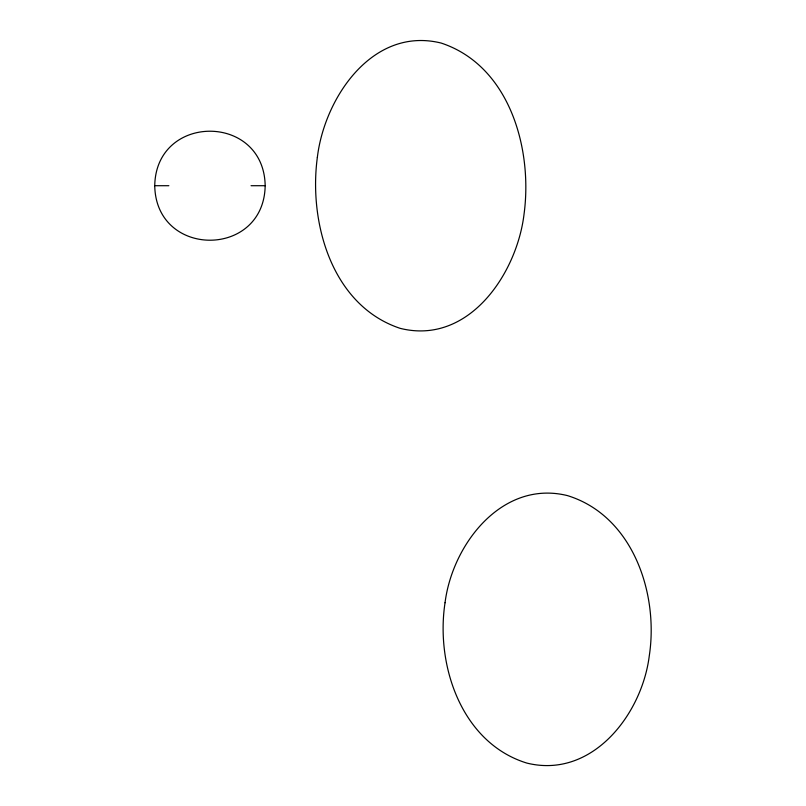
<?xml version="1.0" encoding="UTF-8"?>
<svg xmlns="http://www.w3.org/2000/svg" width="806" height="806" viewBox="0 0 806 806"><rect width="100%" height="100%" fill="white"/><g stroke="black" fill="none" stroke-linecap="round" stroke-linejoin="round"><path stroke-width="1.21" d="M154.742 185.712C155.961 113.062 263.945 113.062 265.174 185.712C263.945 258.373 155.961 258.373 154.742 185.712L168.857 185.712M251.049 185.712L265.174 185.712M317.352 157.351C308.587 222.345 331.619 305.565 400.149 328.344C468.639 345.472 516.948 273.758 524.051 214.084C532.816 149.09 509.785 65.87 441.265 43.091C372.765 25.963 324.455 97.677 317.352 157.351M445.043 602.747C435.452 665.172 461.495 742.92 526.842 763.081C592.118 779.211 641.959 714.368 649.263 655.943C658.855 593.518 632.811 515.769 567.464 495.609C502.188 479.479 452.347 544.322 445.043 602.747"/></g></svg>
